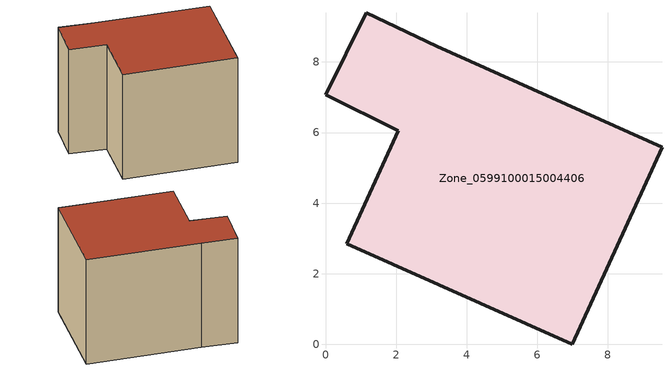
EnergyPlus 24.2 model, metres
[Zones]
Zone_0599100015004406
 floor ground (C_G): 9.53,5.58 6.99,0 0.6,2.86 2.06,6.05 0,7.08 1.16,9.39 3.15,8.45 z0.77
 wall outside (C_F): 3.15,8.45 1.16,9.39 0,7.08 2.06,6.05 0.6,2.86 6.99,0 9.53,5.58 3.15,8.45 z0.77:7.9
 roof outside (C_R): 6.99,0 9.53,5.58 3.15,8.45 1.16,9.39 0,7.08 2.06,6.05 0.6,2.86 z7.9
[BUILDING]
Pand.0599100015004406: North Axis=0; Terrain=City; Loads Convergence Tolerance Value=0.04; Temperature Convergence Tolerance Value=0.4; Solar Distribution=FullExterior; Maximum Number of Warmup Days=25; Minimum Number of Warmup Days=1
[Site:Location]
Rotterdam.The.Hague.AP_ZH_NLD Design_Conditions: Latitude=51.96; Longitude=4.45; Time Zone=1; Elevation=-4.5
[SITE:GROUNDTEMPERATURE:BUILDINGSURFACE]
18, 18, 18, 18, 18, 18, 18, 18, 18, 18, 18, 18
[MATERIAL] Thermal Absorptance=0.9; Solar Absorptance=0.7; Visible Absorptance=0.7
Name | Roughness | Thickness | Conductivity | Density | Specific Heat
G.TI.1965-1974 | MediumSmooth | 0.15 | 0.882353 | 540 | 1210
F.TI.1965-1974 | Rough | 0.3 | 0.697674 | 1920 | 840
R.TI.1965-1974 | MediumRough | 0.2 | 0.232558 | 1500 | 1000
[CONSTRUCTION]
C_G: G.TI.1965-1974
C_F: F.TI.1965-1974
C_R: R.TI.1965-1974
[ZONE]
Zone_0599100015004406: Type=1; Multiplier=1; Ceiling Height=Autocalculate; Volume=Autocalculate; Floor Area=autocalculate; Part of Total Floor Area=Yes
[ZONEINFILTRATION:DESIGNFLOWRATE]
Infil_Zone_0599100015004406: Zone or ZoneList or Space or SpaceList=Zone_0599100015004406; Schedule=AlwaysOn; Design Flow Rate Calculation Method=Flow/Area; Flow Rate per Floor Area=0.003; Constant Term Coefficient=1; Temperature Term Coefficient=0; Velocity Term Coefficient=0; Velocity Squared Term Coefficient=0
[HVACTEMPLATE:ZONE:IDEALLOADSAIRSYSTEM]
Zone_0599100015004406: Maximum Heating Supply Air Temperature=50; Minimum Cooling Supply Air Temperature=13; Maximum Heating Supply Air Humidity Ratio=0.0156; Minimum Cooling Supply Air Humidity Ratio=0.0077; Heating Limit=NoLimit; Cooling Limit=NoLimit; Dehumidification Control Type=ConstantSensibleHeatRatio; Cooling Sensible Heat Ratio=0.7; Dehumidification Setpoint=60; Humidification Control Type=None; Humidification Setpoint=30; Outdoor Air Method=None; Outdoor Air Flow Rate per Person=0.00944; Outdoor Air Flow Rate per Zone Floor Area=0; Outdoor Air Flow Rate per Zone=0; Demand Controlled Ventilation Type=None; Outdoor Air Economizer Type=NoEconomizer; Heat Recovery Type=None; Sensible Heat Recovery Effectiveness=0.7; Latent Heat Recovery Effectiveness=0.65
[ZONECONTROL:THERMOSTAT]
ThermostatControl_Zone_0599100015004406: Zone or ZoneList=Zone_0599100015004406; Control Type Schedule=DualSetpointControlType; Control 1=Thermostat_Zone_0599100015004406; Temperature Difference Between Cutout And Setpoint=0
[THERMOSTATSETPOINT:DUALSETPOINT]
Thermostat_Zone_0599100015004406: Heating Setpoint Temperature Schedule=HeatingSetpoint_Zone_0599100015004406; Cooling Setpoint Temperature Schedule=CoolingSetpoint_Zone_0599100015004406
[SCHEDULE:COMPACT]
HeatingSetpoint_Zone_0599100015004406: Through: 12/31, For: AllDays, Until: 24:00, 21
CoolingSetpoint_Zone_0599100015004406: Through: 12/31, For: AllDays, Until: 24:00, 24
DualSetpointControlType: Through: 12/31, For: AllDays, Until: 24:00, 4
AlwaysOn: Through: 12/31, For: AllDays, Until: 24:00, 1
